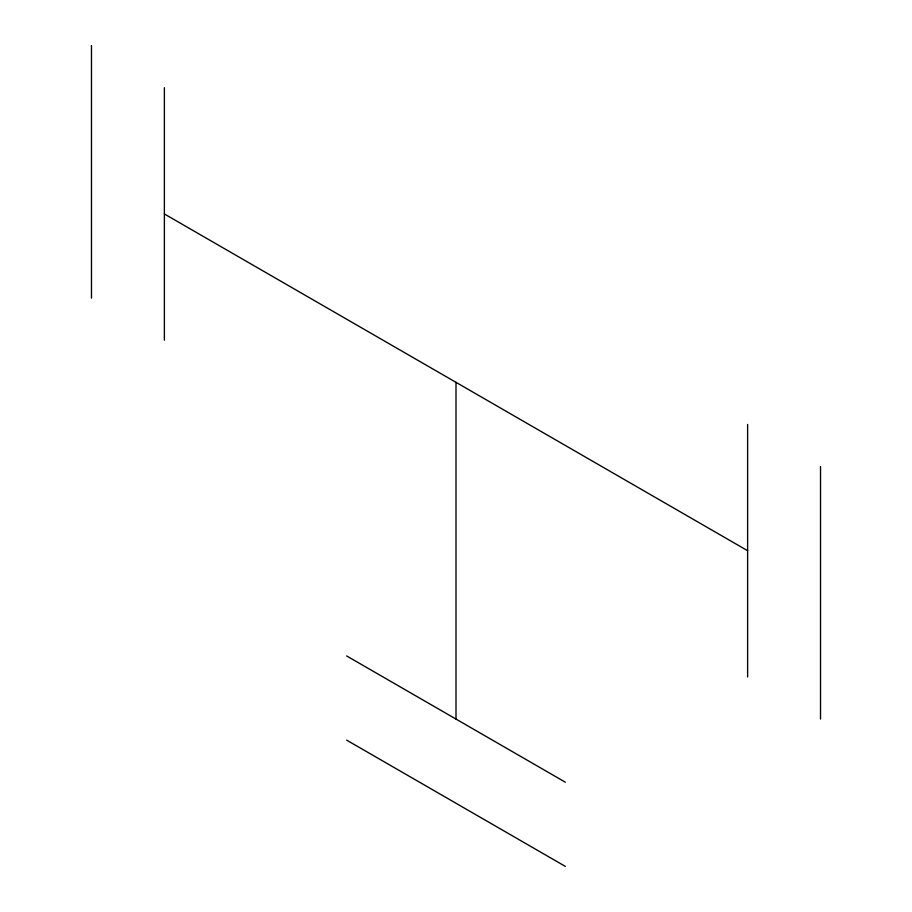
<?xml version="1.0" encoding="UTF-8"?>
<svg xmlns="http://www.w3.org/2000/svg" width="912" height="912" viewBox="0 0 912 912"><rect width="100%" height="100%" fill="white"/><g stroke="black" fill="none" stroke-linecap="round" stroke-linejoin="round"><path stroke-width="1.37" d="M164.377 213.967L747.623 550.711M346.64 655.933L565.36 782.211M346.64 740.122L565.36 866.4M820.526 466.522L820.526 719.078M747.623 424.433L747.623 676.989M456 382.333L456 719.078M164.377 87.689L164.377 340.244M91.474 45.6L91.474 298.156"/></g></svg>
